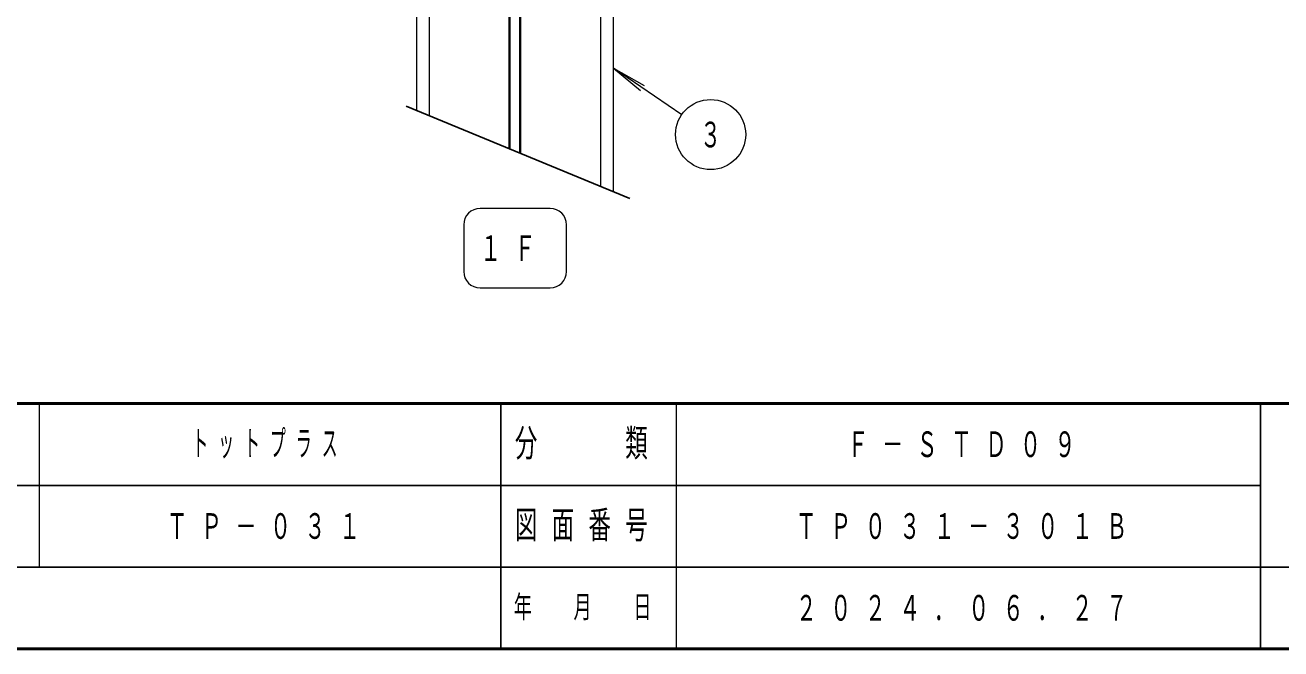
# Model space of a CAD drawing. Units: millimetres on the paper. Extents: x -385 to 0, y -594 to 267.
# Drawn here: x -175.7 to -68.2, y 0 to 53.4 of the extents above; entities that cross this region are included whole.
import ezdxf
from ezdxf.enums import TextEntityAlignment as Align

# ---------------------------------------------------------------- set-up
doc = ezdxf.new("R2010")
doc.units = ezdxf.units.MM
doc.layers.add('LY_1', color=7, linetype='Continuous', lineweight=25)
doc.styles.add('ＭＳ ゴシック', font='')
doc.styles.get('ＭＳ ゴシック').set_extended_font_data('MS Gothic')

msp = doc.modelspace()

# ---------------------------------------------------------------- linework, layer by layer
at = {"layer": 'LY_1', "lineweight": 13}
for p, q in [((-142.194, 46.083), (-142.194, 55.547)), ((-141.111, 45.636), (-141.111, 55.547)), ((-134.278, 42.818), (-134.278, 55.547)), ((-134.194, 42.783), (-134.194, 55.547)), ((-133.361, 42.44), (-133.361, 55.547)), ((-133.278, 42.405), (-133.278, 55.547)), ((-126.444, 39.587), (-126.444, 55.547)), ((-125.361, 39.141), (-125.361, 55.547)), ((-125.361, 49.707), (-123.041, 47.805)), ((-125.361, 49.707), (-122.746, 48.237)), ((-119.524, 45.721), (-125.361, 49.707)), ((-130.778, 37.708), (-136.778, 37.708)), ((-138.178, 36.308), (-138.178, 32.308)), ((-129.378, 32.308), (-129.378, 36.308)), ((-136.778, 30.908), (-130.778, 30.908)), ((-174.5, 21), (-174.5, 7)), ((-120, 21), (-120, 0))]:
    msp.add_line(p, q, dxfattribs=at)
at = {"layer": 'LY_1'}
for p, q in [((-143.114, 46.462), (-123.964, 38.564)), ((-135, 21), (-135, 0)), ((-70, 21), (-70, 0)), ((-187.5, 14), (-70, 14)), ((-242.5, 7), (0, 7))]:
    msp.add_line(p, q, dxfattribs=at)
at = {"layer": 'LY_1', "lineweight": 50}
for p, q in [((-385, 21), (0, 21)), ((-385, 0), (0, 0))]:
    msp.add_line(p, q, dxfattribs=at)
at = {"layer": 'LY_1', "lineweight": 13}
msp.add_circle((-117.047, 44.029), 3, dxfattribs=at)
for centre, start, end in [((-136.778, 36.308), 90, 180), ((-130.778, 36.308), 0, 90), ((-136.778, 32.308), 180, 270), ((-130.778, 32.308), 270, 0)]:
    msp.add_arc(centre, 1.4, start, end, dxfattribs=at)

# ---------------------------------------------------------------- texts
at = {"layer": 'LY_1', "style": 'ＭＳ ゴシック', "width": 0.6}
msp.add_text('３', height=2.199, dxfattribs=at).set_placement((-117.047, 44.029), align=Align.MIDDLE_CENTER)
at = {"layer": 'LY_1', "style": 'ＭＳ ゴシック'}
for s, insert, char_height, attachment_point in [('\\T1.64;\\W0.6;１Ｆ', (-136.778, 34.308), 2.199, 4), ('\\T1.64;\\W0.45;トットプラス', (-154.75, 17.5), 2.199, 5), ('\\T1.64;\\W0.6;分\u3000\u3000類', (-127.5, 17.5), 2.346, 5), ('\\T1.64;\\W0.6;Ｆ－ＳＴＤ０９', (-95, 17.5), 2.199, 5), ('\\T1.64;\\W0.6;図面番号', (-127.5, 10.5), 2.346, 5), ('\\T1.64;\\W0.6;ＴＰ－０３１', (-154.75, 10.5), 2.199, 5), ('\\T1.64;\\W0.6;ＴＰ０３１－３０１Ｂ', (-95, 10.5), 2.199, 5), ('\\T1.64;\\W0.6;年\u3000月\u3000日', (-127.5, 3.5), 1.906, 5), ('\\T1.64;\\W0.6;２０２４．０６．２７', (-95, 3.5), 2.199, 5)]:
    msp.add_mtext(s, dxfattribs=dict(at, insert=insert, char_height=char_height, attachment_point=attachment_point))

doc.saveas('drawing.dxf')
